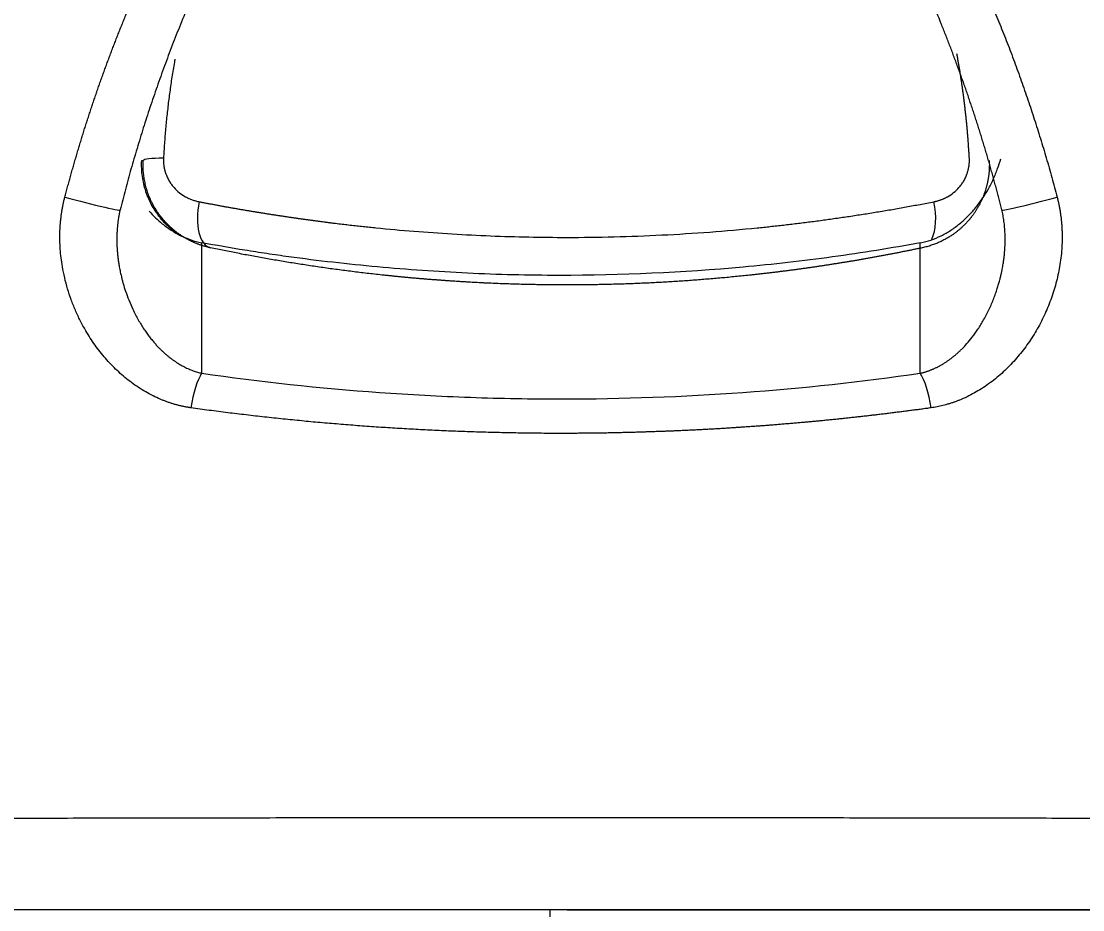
# Model space of a CAD drawing. Header units: millimetres. Extents: x 2433 to 4809, y -10272 to -6912.
# Drawn here: x 3235.99 to 3248.5, y -8550.05 to -8539.58 of the extents above; entities that cross this region are included whole.
import ezdxf

# ---------------------------------------------------------------- set-up
doc = ezdxf.new("R2010")
doc.units = ezdxf.units.MM
doc.layers.add('DIM', color=3, linetype='Continuous', lineweight=13)
doc.styles.add('ARIAL', font='arial.ttf')
doc.dimstyles.get("Standard").update_dxf_attribs({"dimtxt": 15, "dimasz": 15, "dimexe": 0.18, "dimexo": 0.0625, "dimgap": 4, "dimtad": 0, "dimtih": 1, "dimtoh": 1, "dimdec": 1, "dimdsep": 46, "dimtxsty": 'ARIAL', "dimcen": 0, "dimclrd": 3, "dimclre": 3, "dimclrt": 3, "dimadec": 0, "dimazin": 0, "dimtfac": 1, "dimtdec": 1, "dimtofl": 0, "dimtmove": 0, "dimatfit": 3, "dimfxl": 1, "dimtolj": 1, "dimtzin": 0, "dimarcsym": 0})

# ---------------------------------------------------------------- blocks, each defined once
blk = doc.blocks.new('*D43')
at = {"layer": 'Defpoints', "color": 0, "transparency": 16777216}
for p in [(3193.999, -7897.186), (3599.118, -9941.356), (3679.627, -9941.356)]:
    blk.add_point(p, dxfattribs=at)
at = {"layer": 'DIM', "color": 3, "lineweight": -2, "transparency": 16777216}
for p, q in [((3194.062, -7897.186), (3679.807, -7897.186)), ((3679.627, -7915.186), (3679.627, -8902.472)), ((3679.627, -9923.356), (3679.627, -8936.071)), ((3599.18, -9941.356), (3679.807, -9941.356))]:
    blk.add_line(p, q, dxfattribs=at)
at = {"layer": 'DIM', "color": 3, "transparency": 16777216}
for points in [[(3676.627, -7915.186), (3682.627, -7915.186), (3679.627, -7897.186)], [(3676.627, -9923.356), (3682.627, -9923.356), (3679.627, -9941.356)]]:
    blk.add_solid(points, dxfattribs=at)
at = {"layer": 'DIM', "color": 3, "transparency": 16777216, "insert": (3679.627, -8919.271), "char_height": 18, "attachment_point": 5, "style": 'ARIAL'}
blk.add_mtext('\\A1;(2280)', dxfattribs=at)

msp = doc.modelspace()

# ---------------------------------------------------------------- linework, layer by layer
at = {"linetype": 'Continuous', "lineweight": 13}
for p, q in [((3237.408, -8541.222), (3237.426, -8541.222)), ((3238.115, -8542.191), (3238.115, -8543.729)), ((3246.587, -8543.729), (3246.587, -8542.192))]:
    msp.add_line(p, q, dxfattribs=at)
at = {"linetype": 'Continuous', "lineweight": 18}
for q in [(3228.701, -8550.054), (3256.001, -8550.054)]:
    msp.add_line((3242.425, -8550.054), q, dxfattribs=at)
at = {"linetype": 'Continuous', "lineweight": 13}
for centre, major_axis, ratio, start_param, end_param in [((3237.926, -8541.247), (0.499, -0.025), 0.091316, 2.123956, 3.136159), ((3236.672, -8541.683), (0.485, -0.124), 0.031492, 4.362045, 6.411782), ((3238.323, -8541.762), (-0.103, -0.489), 0.484286, 4.704891, 6.281906), ((3246.506, -8541.762), (0.104, -0.489), 0.493534, 0.565897, 1.575728), ((3238.115, -8544.171), (-0.072, -0.495), 0.260749, 3.649436, 4.68241), ((3246.587, -8544.171), (0.072, -0.495), 0.260749, 1.600776, 2.633749), ((3242.225, -8550.87), (0, -0.89), 0.012851, 3.552062, 4.451391)]:
    msp.add_ellipse(centre, major_axis=major_axis, ratio=ratio, start_param=start_param, end_param=end_param, dxfattribs=at)
at = {"linetype": 'Continuous', "lineweight": 18}
msp.add_ellipse((3248.03, -8541.683), major_axis=(0.485, 0.124), ratio=0.031492, start_param=3.012996, end_param=5.062733, dxfattribs=at)
at = {"linetype": 'Continuous', "lineweight": 13}
for points, knots in [([(3236.502, -8541.655), (3236.508, -8541.635), (3236.518, -8541.594), (3236.535, -8541.532), (3236.552, -8541.471), (3236.569, -8541.409), (3236.586, -8541.348), (3236.603, -8541.287), (3236.621, -8541.226), (3236.639, -8541.165), (3236.657, -8541.104), (3236.675, -8541.043), (3236.694, -8540.983), (3236.712, -8540.922), (3236.731, -8540.861), (3236.75, -8540.801), (3236.77, -8540.741), (3236.789, -8540.681), (3236.809, -8540.62), (3236.829, -8540.56), (3236.849, -8540.5), (3236.87, -8540.441), (3236.89, -8540.381), (3236.911, -8540.321), (3236.932, -8540.262), (3236.954, -8540.202), (3236.975, -8540.143), (3236.997, -8540.083), (3237.019, -8540.024), (3237.041, -8539.965), (3237.063, -8539.906), (3237.086, -8539.847), (3237.109, -8539.788), (3237.132, -8539.73), (3237.155, -8539.671), (3237.179, -8539.613), (3237.202, -8539.554), (3237.226, -8539.496), (3237.251, -8539.437), (3237.275, -8539.379), (3237.3, -8539.321), (3237.324, -8539.263), (3237.35, -8539.205), (3237.375, -8539.147), (3237.4, -8539.09), (3237.426, -8539.032), (3237.452, -8538.975), (3237.478, -8538.917), (3237.505, -8538.86), (3237.531, -8538.803), (3237.558, -8538.745), (3237.585, -8538.688), (3237.612, -8538.631), (3237.64, -8538.574), (3237.668, -8538.518), (3237.696, -8538.461), (3237.724, -8538.404), (3237.752, -8538.348), (3237.781, -8538.291), (3237.81, -8538.235), (3237.839, -8538.179), (3237.868, -8538.123), (3237.898, -8538.067), (3237.927, -8538.011), (3237.957, -8537.955), (3237.988, -8537.899), (3238.018, -8537.843), (3238.049, -8537.788), (3238.08, -8537.732), (3238.111, -8537.677), (3238.142, -8537.622), (3238.174, -8537.566), (3238.206, -8537.511), (3238.238, -8537.456), (3238.27, -8537.401), (3238.302, -8537.346), (3238.344, -8537.276), (3238.396, -8537.19), (3238.458, -8537.09), (3238.52, -8536.99), (3238.584, -8536.89), (3238.648, -8536.791), (3238.712, -8536.692), (3238.778, -8536.594), (3238.844, -8536.496), (3238.91, -8536.398), (3238.978, -8536.301), (3239.046, -8536.204), (3239.115, -8536.108), (3239.184, -8536.012), (3239.255, -8535.917), (3239.326, -8535.822), (3239.398, -8535.727), (3239.47, -8535.633), (3239.543, -8535.539), (3239.617, -8535.446), (3239.692, -8535.353), (3239.767, -8535.261), (3239.843, -8535.169), (3239.92, -8535.077), (3239.997, -8534.986), (3240.075, -8534.895), (3240.154, -8534.805), (3240.234, -8534.715), (3240.314, -8534.625), (3240.395, -8534.536), (3240.477, -8534.447), (3240.559, -8534.359), (3240.642, -8534.271), (3240.726, -8534.184), (3240.81, -8534.097), (3240.896, -8534.01), (3240.982, -8533.924), (3241.068, -8533.838), (3241.156, -8533.753), (3241.244, -8533.668), (3241.303, -8533.612), (3241.332, -8533.583)], [0, 0, 0, 0, 0.006675, 0.013347, 0.020015, 0.026681, 0.033343, 0.040003, 0.04666, 0.053314, 0.059965, 0.066614, 0.073261, 0.079905, 0.086547, 0.093187, 0.099825, 0.106461, 0.113095, 0.119728, 0.126359, 0.132988, 0.139616, 0.146243, 0.152869, 0.159493, 0.166117, 0.172739, 0.179361, 0.185983, 0.192603, 0.199223, 0.205843, 0.212463, 0.219082, 0.225701, 0.23232, 0.23894, 0.245559, 0.252179, 0.2588, 0.265421, 0.272042, 0.278665, 0.285288, 0.291912, 0.298537, 0.305163, 0.311791, 0.31842, 0.32505, 0.331682, 0.338316, 0.344951, 0.351588, 0.358227, 0.364868, 0.371512, 0.378157, 0.384805, 0.391456, 0.398109, 0.404764, 0.411423, 0.418084, 0.424748, 0.431415, 0.438086, 0.444759, 0.451436, 0.458116, 0.4648, 0.471488, 0.478179, 0.484874, 0.491574, 0.498277, 0.510674, 0.523071, 0.535469, 0.547868, 0.560269, 0.572672, 0.585079, 0.597488, 0.609902, 0.622321, 0.634745, 0.647175, 0.659612, 0.672056, 0.684508, 0.696968, 0.709437, 0.721915, 0.734404, 0.746903, 0.759413, 0.771936, 0.78447, 0.797018, 0.809579, 0.822155, 0.834745, 0.84735, 0.859971, 0.872608, 0.885262, 0.897934, 0.910624, 0.923332, 0.936059, 0.948806, 0.961573, 0.974361, 0.987169, 1, 1, 1, 1]), ([(3243.37, -8533.583), (3243.386, -8533.598), (3243.417, -8533.628), (3243.464, -8533.673), (3243.511, -8533.718), (3243.557, -8533.763), (3243.603, -8533.808), (3243.649, -8533.854), (3243.695, -8533.899), (3243.741, -8533.945), (3243.786, -8533.99), (3243.832, -8534.036), (3243.877, -8534.082), (3243.922, -8534.128), (3243.967, -8534.174), (3244.011, -8534.22), (3244.055, -8534.267), (3244.099, -8534.313), (3244.143, -8534.36), (3244.187, -8534.406), (3244.231, -8534.453), (3244.274, -8534.5), (3244.317, -8534.547), (3244.36, -8534.594), (3244.403, -8534.642), (3244.445, -8534.689), (3244.488, -8534.736), (3244.53, -8534.784), (3244.572, -8534.832), (3244.613, -8534.88), (3244.655, -8534.928), (3244.696, -8534.976), (3244.738, -8535.024), (3244.778, -8535.072), (3244.819, -8535.121), (3244.86, -8535.169), (3244.9, -8535.218), (3244.94, -8535.267), (3244.98, -8535.316), (3245.02, -8535.365), (3245.06, -8535.414), (3245.099, -8535.463), (3245.138, -8535.513), (3245.177, -8535.562), (3245.216, -8535.612), (3245.254, -8535.662), (3245.293, -8535.712), (3245.331, -8535.762), (3245.369, -8535.812), (3245.406, -8535.862), (3245.444, -8535.912), (3245.481, -8535.963), (3245.519, -8536.013), (3245.555, -8536.064), (3245.592, -8536.115), (3245.629, -8536.166), (3245.665, -8536.217), (3245.701, -8536.268), (3245.737, -8536.319), (3245.773, -8536.371), (3245.809, -8536.422), (3245.844, -8536.474), (3245.879, -8536.526), (3245.914, -8536.578), (3245.949, -8536.63), (3245.983, -8536.682), (3246.018, -8536.734), (3246.052, -8536.787), (3246.086, -8536.839), (3246.12, -8536.892), (3246.153, -8536.945), (3246.186, -8536.998), (3246.22, -8537.05), (3246.253, -8537.104), (3246.285, -8537.157), (3246.318, -8537.21), (3246.36, -8537.28), (3246.412, -8537.367), (3246.473, -8537.471), (3246.533, -8537.575), (3246.593, -8537.679), (3246.651, -8537.784), (3246.709, -8537.889), (3246.766, -8537.994), (3246.822, -8538.1), (3246.877, -8538.206), (3246.932, -8538.312), (3246.986, -8538.419), (3247.039, -8538.526), (3247.091, -8538.633), (3247.142, -8538.741), (3247.193, -8538.849), (3247.242, -8538.957), (3247.291, -8539.066), (3247.339, -8539.174), (3247.387, -8539.284), (3247.433, -8539.393), (3247.479, -8539.503), (3247.524, -8539.614), (3247.568, -8539.724), (3247.612, -8539.835), (3247.654, -8539.946), (3247.696, -8540.058), (3247.737, -8540.17), (3247.777, -8540.282), (3247.817, -8540.395), (3247.856, -8540.508), (3247.894, -8540.621), (3247.931, -8540.735), (3247.967, -8540.848), (3248.003, -8540.963), (3248.038, -8541.077), (3248.072, -8541.192), (3248.105, -8541.307), (3248.137, -8541.423), (3248.169, -8541.539), (3248.19, -8541.616), (3248.2, -8541.655)], [0, 0, 0, 0, 0.006798, 0.01359, 0.020375, 0.027155, 0.033929, 0.040696, 0.047459, 0.054215, 0.060966, 0.067711, 0.074451, 0.081186, 0.087915, 0.094639, 0.101358, 0.108072, 0.114781, 0.121486, 0.128185, 0.13488, 0.14157, 0.148255, 0.154936, 0.161613, 0.168285, 0.174953, 0.181617, 0.188277, 0.194933, 0.201586, 0.208234, 0.214879, 0.22152, 0.228157, 0.234791, 0.241422, 0.248049, 0.254673, 0.261294, 0.267912, 0.274527, 0.28114, 0.287749, 0.294356, 0.30096, 0.307562, 0.314161, 0.320758, 0.327352, 0.333945, 0.340535, 0.347124, 0.35371, 0.360295, 0.366878, 0.373459, 0.380039, 0.386617, 0.393194, 0.39977, 0.406344, 0.412918, 0.41949, 0.426062, 0.432632, 0.439202, 0.445771, 0.45234, 0.458908, 0.465476, 0.472044, 0.478611, 0.485178, 0.491745, 0.498312, 0.510965, 0.523604, 0.536229, 0.548842, 0.561442, 0.574031, 0.586608, 0.599176, 0.611734, 0.624283, 0.636824, 0.649358, 0.661884, 0.674405, 0.686919, 0.69943, 0.711936, 0.724438, 0.736938, 0.749435, 0.761932, 0.774427, 0.786922, 0.799419, 0.811916, 0.824415, 0.836917, 0.849423, 0.861932, 0.874447, 0.886966, 0.899492, 0.912025, 0.924565, 0.937113, 0.94967, 0.962237, 0.974813, 0.987401, 1, 1, 1, 1]), ([(3237.8, -8540.026), (3237.798, -8540.039), (3237.79, -8540.08), (3237.778, -8540.151), (3237.764, -8540.238), (3237.751, -8540.326), (3237.739, -8540.413), (3237.727, -8540.5), (3237.717, -8540.587), (3237.707, -8540.674), (3237.698, -8540.761), (3237.69, -8540.848), (3237.682, -8540.935), (3237.676, -8541.022), (3237.67, -8541.109), (3237.667, -8541.166), (3237.665, -8541.195)], [0, 0, 0, 0, 0.032393, 0.107482, 0.182429, 0.257244, 0.331935, 0.40651, 0.480979, 0.55535, 0.629632, 0.703833, 0.777961, 0.852026, 0.926036, 1, 1, 1, 1]), ([(3238.22, -8542.251), (3238.214, -8542.25), (3238.204, -8542.247), (3238.188, -8542.243), (3238.172, -8542.239), (3238.157, -8542.235), (3238.141, -8542.231), (3238.126, -8542.226), (3238.112, -8542.222), (3238.097, -8542.217), (3238.083, -8542.212), (3238.069, -8542.206), (3238.055, -8542.201), (3238.042, -8542.196), (3238.029, -8542.19), (3238.016, -8542.184), (3238.003, -8542.178), (3237.991, -8542.173), (3237.978, -8542.166), (3237.966, -8542.16), (3237.955, -8542.154), (3237.943, -8542.148), (3237.932, -8542.142), (3237.921, -8542.135), (3237.91, -8542.129), (3237.9, -8542.123), (3237.889, -8542.116), (3237.879, -8542.11), (3237.869, -8542.103), (3237.86, -8542.097), (3237.85, -8542.09), (3237.841, -8542.084), (3237.832, -8542.077), (3237.824, -8542.071), (3237.815, -8542.064), (3237.807, -8542.058), (3237.799, -8542.051), (3237.791, -8542.045), (3237.783, -8542.039), (3237.776, -8542.032), (3237.769, -8542.026), (3237.762, -8542.02), (3237.755, -8542.014), (3237.748, -8542.008), (3237.742, -8542.002), (3237.735, -8541.996), (3237.729, -8541.99), (3237.723, -8541.984), (3237.718, -8541.978), (3237.712, -8541.973), (3237.707, -8541.967), (3237.701, -8541.962), (3237.696, -8541.957), (3237.691, -8541.951), (3237.687, -8541.946), (3237.682, -8541.941), (3237.678, -8541.936), (3237.673, -8541.931), (3237.669, -8541.927), (3237.665, -8541.922), (3237.662, -8541.918), (3237.658, -8541.913), (3237.654, -8541.909), (3237.651, -8541.905), (3237.648, -8541.901), (3237.645, -8541.897), (3237.642, -8541.893), (3237.632, -8541.882), (3237.617, -8541.862), (3237.597, -8541.833), (3237.578, -8541.804), (3237.56, -8541.775), (3237.544, -8541.745), (3237.528, -8541.715), (3237.514, -8541.684), (3237.5, -8541.654), (3237.488, -8541.623), (3237.477, -8541.592), (3237.467, -8541.561), (3237.458, -8541.529), (3237.451, -8541.498), (3237.444, -8541.467), (3237.438, -8541.436), (3237.434, -8541.405), (3237.43, -8541.374), (3237.427, -8541.343), (3237.426, -8541.313), (3237.425, -8541.282), (3237.425, -8541.252), (3237.426, -8541.232), (3237.426, -8541.222)], [0, 0, 0, 0, 0.011877, 0.023622, 0.035233, 0.046713, 0.058059, 0.069273, 0.080354, 0.091303, 0.102118, 0.112801, 0.123352, 0.13377, 0.144055, 0.154208, 0.164227, 0.174115, 0.183869, 0.193491, 0.20298, 0.212337, 0.221561, 0.230652, 0.23961, 0.248436, 0.25713, 0.26569, 0.274118, 0.282414, 0.290576, 0.298606, 0.306504, 0.314268, 0.3219, 0.3294, 0.336767, 0.344001, 0.351102, 0.358071, 0.364908, 0.371611, 0.378182, 0.38462, 0.390926, 0.397099, 0.40314, 0.409048, 0.414823, 0.420465, 0.425975, 0.431353, 0.436598, 0.44171, 0.446689, 0.451537, 0.456251, 0.460833, 0.465282, 0.469599, 0.473783, 0.477835, 0.481754, 0.48554, 0.489194, 0.492716, 0.496105, 0.499362, 0.524328, 0.549075, 0.573603, 0.597913, 0.622008, 0.645888, 0.669555, 0.69301, 0.716254, 0.73929, 0.762118, 0.784739, 0.807157, 0.829371, 0.851385, 0.873199, 0.894816, 0.916236, 0.937463, 0.958498, 0.979343, 1, 1, 1, 1]), ([(3237.665, -8541.195), (3237.665, -8541.199), (3237.665, -8541.206), (3237.664, -8541.216), (3237.664, -8541.226), (3237.665, -8541.236), (3237.665, -8541.246), (3237.666, -8541.256), (3237.667, -8541.266), (3237.668, -8541.276), (3237.669, -8541.286), (3237.671, -8541.296), (3237.673, -8541.306), (3237.675, -8541.316), (3237.677, -8541.326), (3237.679, -8541.336), (3237.682, -8541.346), (3237.685, -8541.356), (3237.688, -8541.366), (3237.691, -8541.376), (3237.699, -8541.397), (3237.713, -8541.428), (3237.735, -8541.469), (3237.76, -8541.507), (3237.798, -8541.553), (3237.852, -8541.604), (3237.906, -8541.64), (3237.945, -8541.66), (3237.964, -8541.669), (3237.984, -8541.678), (3238.004, -8541.685), (3238.024, -8541.692), (3238.045, -8541.698), (3238.066, -8541.704), (3238.08, -8541.707), (3238.087, -8541.708)], [0, 0, 0, 0, 0.012879, 0.025748, 0.038614, 0.051487, 0.064375, 0.077287, 0.090229, 0.103212, 0.116242, 0.129329, 0.142479, 0.155702, 0.169004, 0.182394, 0.195878, 0.209465, 0.223162, 0.236974, 0.250911, 0.312672, 0.374644, 0.437386, 0.501446, 0.624512, 0.751085, 0.782142, 0.813141, 0.84412, 0.875115, 0.906164, 0.937303, 0.96857, 1, 1, 1, 1]), ([(3246.746, -8541.708), (3246.751, -8541.707), (3246.759, -8541.706), (3246.771, -8541.703), (3246.783, -8541.7), (3246.795, -8541.696), (3246.807, -8541.693), (3246.818, -8541.689), (3246.83, -8541.685), (3246.841, -8541.681), (3246.853, -8541.676), (3246.864, -8541.671), (3246.875, -8541.666), (3246.886, -8541.661), (3246.897, -8541.655), (3246.93, -8541.637), (3246.981, -8541.603), (3247.034, -8541.552), (3247.072, -8541.506), (3247.097, -8541.468), (3247.119, -8541.428), (3247.133, -8541.393), (3247.142, -8541.366), (3247.148, -8541.348), (3247.153, -8541.329), (3247.157, -8541.31), (3247.16, -8541.291), (3247.163, -8541.272), (3247.165, -8541.253), (3247.166, -8541.234), (3247.166, -8541.215), (3247.165, -8541.202), (3247.165, -8541.195)], [0, 0, 0, 0, 0.018194, 0.036321, 0.054386, 0.072396, 0.090359, 0.108281, 0.12617, 0.144032, 0.161875, 0.179706, 0.197532, 0.21536, 0.233197, 0.251051, 0.377059, 0.500269, 0.56434, 0.627017, 0.688843, 0.750377, 0.776536, 0.802292, 0.827694, 0.852792, 0.877638, 0.902286, 0.92679, 0.951206, 0.975591, 1, 1, 1, 1]), ([(3237.988, -8544.137), (3237.982, -8544.136), (3237.97, -8544.134), (3237.952, -8544.131), (3237.933, -8544.128), (3237.915, -8544.125), (3237.897, -8544.121), (3237.878, -8544.117), (3237.86, -8544.113), (3237.842, -8544.108), (3237.824, -8544.104), (3237.806, -8544.099), (3237.787, -8544.093), (3237.769, -8544.088), (3237.751, -8544.082), (3237.733, -8544.076), (3237.715, -8544.07), (3237.697, -8544.063), (3237.679, -8544.056), (3237.661, -8544.049), (3237.643, -8544.042), (3237.625, -8544.035), (3237.584, -8544.017), (3237.519, -8543.986), (3237.433, -8543.938), (3237.349, -8543.884), (3237.242, -8543.807), (3237.116, -8543.699), (3236.98, -8543.556), (3236.856, -8543.399), (3236.759, -8543.249), (3236.683, -8543.11), (3236.625, -8542.987), (3236.575, -8542.862), (3236.533, -8542.734), (3236.499, -8542.604), (3236.474, -8542.482), (3236.457, -8542.369), (3236.448, -8542.266), (3236.443, -8542.164), (3236.443, -8542.081), (3236.446, -8542.02), (3236.449, -8541.978), (3236.452, -8541.936), (3236.457, -8541.895), (3236.462, -8541.854), (3236.468, -8541.814), (3236.475, -8541.774), (3236.483, -8541.734), (3236.492, -8541.694), (3236.499, -8541.668), (3236.502, -8541.655)], [0, 0, 0, 0, 0.005841, 0.011689, 0.017544, 0.023408, 0.029281, 0.035165, 0.041061, 0.04697, 0.052892, 0.058829, 0.064781, 0.07075, 0.076737, 0.082742, 0.088766, 0.094811, 0.100877, 0.106966, 0.113077, 0.119213, 0.125373, 0.156082, 0.187103, 0.218537, 0.250482, 0.3121, 0.374943, 0.437173, 0.499761, 0.542296, 0.584278, 0.62586, 0.667199, 0.708455, 0.74979, 0.781652, 0.813104, 0.844232, 0.875124, 0.887925, 0.900638, 0.91327, 0.925826, 0.938314, 0.950743, 0.963118, 0.975447, 0.987739, 1, 1, 1, 1]), ([(3238.087, -8541.708), (3238.1, -8541.711), (3238.127, -8541.716), (3238.167, -8541.723), (3238.207, -8541.731), (3238.247, -8541.738), (3238.287, -8541.746), (3238.327, -8541.753), (3238.367, -8541.761), (3238.407, -8541.768), (3238.447, -8541.775), (3238.487, -8541.782), (3238.527, -8541.789), (3238.567, -8541.796), (3238.607, -8541.803), (3238.647, -8541.81), (3238.687, -8541.816), (3238.727, -8541.823), (3238.767, -8541.829), (3238.807, -8541.836), (3238.847, -8541.842), (3238.887, -8541.849), (3238.927, -8541.855), (3238.966, -8541.861), (3239.006, -8541.867), (3239.046, -8541.873), (3239.086, -8541.879), (3239.125, -8541.885), (3239.165, -8541.891), (3239.204, -8541.897), (3239.244, -8541.902), (3239.283, -8541.908), (3239.323, -8541.913), (3239.362, -8541.919), (3239.401, -8541.924), (3239.44, -8541.929), (3239.479, -8541.935), (3239.519, -8541.94), (3239.557, -8541.945), (3239.596, -8541.95), (3239.635, -8541.955), (3239.674, -8541.96), (3239.713, -8541.964), (3239.751, -8541.969), (3239.79, -8541.973), (3239.828, -8541.978), (3239.866, -8541.982), (3239.904, -8541.987), (3239.943, -8541.991), (3239.981, -8541.995), (3240.018, -8541.999), (3240.056, -8542.003), (3240.094, -8542.007), (3240.132, -8542.011), (3240.305, -8542.029), (3240.616, -8542.057), (3241.067, -8542.088), (3241.519, -8542.111), (3241.969, -8542.125), (3242.455, -8542.13), (3242.979, -8542.123), (3243.543, -8542.102), (3244.107, -8542.067), (3244.506, -8542.032), (3244.742, -8542.008), (3244.819, -8542), (3244.896, -8541.991), (3244.974, -8541.983), (3245.052, -8541.973), (3245.131, -8541.964), (3245.21, -8541.954), (3245.289, -8541.944), (3245.369, -8541.934), (3245.449, -8541.923), (3245.529, -8541.912), (3245.609, -8541.9), (3245.69, -8541.889), (3245.77, -8541.877), (3245.851, -8541.864), (3245.933, -8541.852), (3246.014, -8541.839), (3246.095, -8541.825), (3246.177, -8541.812), (3246.258, -8541.798), (3246.34, -8541.784), (3246.421, -8541.769), (3246.503, -8541.754), (3246.584, -8541.739), (3246.665, -8541.724), (3246.719, -8541.713), (3246.746, -8541.708)], [0, 0, 0, 0, 0.005091, 0.01017, 0.015237, 0.020292, 0.025333, 0.030362, 0.035378, 0.04038, 0.045369, 0.050345, 0.055306, 0.060254, 0.065188, 0.070107, 0.075013, 0.079903, 0.084779, 0.08964, 0.094487, 0.099318, 0.104134, 0.108934, 0.11372, 0.118489, 0.123243, 0.127981, 0.132703, 0.137409, 0.142099, 0.146773, 0.15143, 0.156071, 0.160696, 0.165304, 0.169895, 0.174469, 0.179026, 0.183567, 0.18809, 0.192596, 0.197086, 0.201557, 0.206012, 0.210449, 0.214868, 0.21927, 0.223655, 0.228021, 0.23237, 0.236702, 0.241015, 0.24531, 0.249588, 0.3004, 0.350811, 0.400791, 0.450315, 0.499369, 0.560828, 0.623016, 0.685896, 0.749413, 0.758185, 0.767031, 0.775952, 0.784946, 0.794014, 0.803155, 0.812368, 0.821652, 0.831007, 0.840432, 0.849927, 0.85949, 0.869122, 0.878819, 0.888583, 0.898412, 0.908304, 0.918259, 0.928275, 0.938352, 0.948488, 0.958681, 0.96893, 0.979234, 0.989591, 1, 1, 1, 1]), ([(3248.2, -8541.655), (3248.202, -8541.662), (3248.205, -8541.675), (3248.21, -8541.695), (3248.215, -8541.714), (3248.219, -8541.734), (3248.223, -8541.754), (3248.227, -8541.774), (3248.231, -8541.794), (3248.234, -8541.815), (3248.237, -8541.835), (3248.24, -8541.855), (3248.243, -8541.876), (3248.246, -8541.896), (3248.248, -8541.917), (3248.25, -8541.938), (3248.252, -8541.959), (3248.254, -8541.979), (3248.255, -8542), (3248.256, -8542.022), (3248.257, -8542.043), (3248.259, -8542.091), (3248.259, -8542.165), (3248.255, -8542.267), (3248.245, -8542.37), (3248.225, -8542.505), (3248.189, -8542.671), (3248.127, -8542.864), (3248.05, -8543.051), (3247.956, -8543.23), (3247.847, -8543.398), (3247.723, -8543.555), (3247.586, -8543.699), (3247.459, -8543.807), (3247.352, -8543.885), (3247.268, -8543.938), (3247.182, -8543.986), (3247.112, -8544.02), (3247.059, -8544.042), (3247.025, -8544.056), (3246.991, -8544.069), (3246.957, -8544.08), (3246.922, -8544.091), (3246.888, -8544.101), (3246.853, -8544.11), (3246.819, -8544.118), (3246.784, -8544.125), (3246.749, -8544.132), (3246.726, -8544.135), (3246.714, -8544.137)], [0, 0, 0, 0, 0.006157, 0.012321, 0.018493, 0.024674, 0.030865, 0.037067, 0.043281, 0.049507, 0.055748, 0.062003, 0.068275, 0.074562, 0.080868, 0.087191, 0.093535, 0.099898, 0.106282, 0.112689, 0.119118, 0.125572, 0.156317, 0.187316, 0.218655, 0.250419, 0.312266, 0.374986, 0.437325, 0.499911, 0.562515, 0.624672, 0.68785, 0.74991, 0.781884, 0.813354, 0.844416, 0.875173, 0.886857, 0.898455, 0.909972, 0.921415, 0.932791, 0.944105, 0.955366, 0.966578, 0.97775, 0.988889, 1, 1, 1, 1]), ([(3242.42, -8542.689), (3242.406, -8542.689), (3242.379, -8542.689), (3242.337, -8542.689), (3242.296, -8542.688), (3242.254, -8542.688), (3242.212, -8542.688), (3242.171, -8542.687), (3242.129, -8542.687), (3242.088, -8542.686), (3242.046, -8542.685), (3242.005, -8542.685), (3241.964, -8542.684), (3241.922, -8542.683), (3241.881, -8542.682), (3241.839, -8542.681), (3241.798, -8542.679), (3241.757, -8542.678), (3241.715, -8542.677), (3241.674, -8542.675), (3241.633, -8542.674), (3241.591, -8542.672), (3241.55, -8542.67), (3241.509, -8542.668), (3241.468, -8542.667), (3241.426, -8542.665), (3241.385, -8542.662), (3241.344, -8542.66), (3241.303, -8542.658), (3241.262, -8542.656), (3241.221, -8542.653), (3241.18, -8542.651), (3241.139, -8542.648), (3241.098, -8542.646), (3241.057, -8542.643), (3241.016, -8542.64), (3240.975, -8542.637), (3240.934, -8542.634), (3240.893, -8542.631), (3240.852, -8542.628), (3240.811, -8542.625), (3240.77, -8542.622), (3240.729, -8542.618), (3240.688, -8542.615), (3240.648, -8542.611), (3240.607, -8542.608), (3240.566, -8542.604), (3240.525, -8542.6), (3240.485, -8542.596), (3240.444, -8542.593), (3240.403, -8542.589), (3240.363, -8542.584), (3240.322, -8542.58), (3240.282, -8542.576), (3240.225, -8542.57), (3240.153, -8542.562), (3240.065, -8542.552), (3239.977, -8542.542), (3239.89, -8542.531), (3239.803, -8542.52), (3239.717, -8542.508), (3239.63, -8542.497), (3239.544, -8542.485), (3239.459, -8542.472), (3239.374, -8542.459), (3239.289, -8542.446), (3239.205, -8542.433), (3239.121, -8542.42), (3239.037, -8542.406), (3238.954, -8542.391), (3238.871, -8542.377), (3238.788, -8542.362), (3238.706, -8542.347), (3238.624, -8542.332), (3238.542, -8542.316), (3238.461, -8542.3), (3238.38, -8542.284), (3238.3, -8542.267), (3238.247, -8542.256), (3238.22, -8542.251)], [0, 0, 0, 0, 0.009434, 0.018864, 0.028291, 0.037715, 0.047136, 0.056554, 0.06597, 0.075383, 0.084794, 0.094204, 0.103612, 0.113018, 0.122423, 0.131828, 0.141231, 0.150634, 0.160037, 0.16944, 0.178843, 0.188246, 0.19765, 0.207054, 0.21646, 0.225867, 0.235276, 0.244686, 0.254098, 0.263512, 0.272929, 0.282348, 0.29177, 0.301195, 0.310623, 0.320055, 0.329491, 0.33893, 0.348373, 0.357821, 0.367274, 0.376731, 0.386193, 0.395661, 0.405133, 0.414612, 0.424096, 0.433587, 0.443084, 0.452587, 0.462097, 0.471614, 0.481138, 0.49067, 0.500209, 0.521021, 0.541819, 0.562604, 0.583378, 0.604144, 0.624904, 0.645659, 0.666413, 0.687167, 0.707924, 0.728685, 0.749453, 0.770231, 0.791019, 0.811821, 0.832639, 0.853474, 0.874329, 0.895207, 0.916108, 0.937036, 0.957993, 0.97898, 1, 1, 1, 1]), ([(3237.178, -8542.63), (3237.182, -8542.644), (3237.194, -8542.689), (3237.219, -8542.768), (3237.256, -8542.87), (3237.296, -8542.962), (3237.334, -8543.039), (3237.367, -8543.1), (3237.401, -8543.156), (3237.434, -8543.209), (3237.468, -8543.257), (3237.501, -8543.301), (3237.533, -8543.342), (3237.565, -8543.379), (3237.595, -8543.413), (3237.624, -8543.442), (3237.651, -8543.468), (3237.676, -8543.492), (3237.702, -8543.514), (3237.728, -8543.536), (3237.754, -8543.556), (3237.78, -8543.575), (3237.806, -8543.593), (3237.832, -8543.61), (3237.859, -8543.626), (3237.885, -8543.641), (3237.911, -8543.655), (3237.937, -8543.668), (3237.963, -8543.679), (3237.988, -8543.69), (3238.014, -8543.7), (3238.04, -8543.709), (3238.065, -8543.716), (3238.09, -8543.723), (3238.107, -8543.727), (3238.115, -8543.729)], [0, 0, 0, 0, 0.028176, 0.090507, 0.160788, 0.239019, 0.286767, 0.332342, 0.375746, 0.416981, 0.456048, 0.492949, 0.527687, 0.560264, 0.590685, 0.618954, 0.642707, 0.666024, 0.688909, 0.711366, 0.733398, 0.75501, 0.776205, 0.796988, 0.817364, 0.837338, 0.856915, 0.876101, 0.894901, 0.913322, 0.931372, 0.949056, 0.966384, 0.983362, 1, 1, 1, 1]), ([(3246.587, -8543.729), (3246.592, -8543.728), (3246.601, -8543.726), (3246.614, -8543.723), (3246.628, -8543.719), (3246.641, -8543.715), (3246.655, -8543.711), (3246.669, -8543.707), (3246.683, -8543.702), (3246.697, -8543.697), (3246.711, -8543.691), (3246.724, -8543.686), (3246.738, -8543.68), (3246.752, -8543.674), (3246.767, -8543.667), (3246.781, -8543.66), (3246.795, -8543.653), (3246.809, -8543.646), (3246.823, -8543.638), (3246.837, -8543.63), (3246.851, -8543.622), (3246.865, -8543.613), (3246.88, -8543.604), (3246.894, -8543.595), (3246.908, -8543.585), (3246.922, -8543.575), (3246.936, -8543.565), (3246.95, -8543.554), (3246.964, -8543.543), (3246.979, -8543.532), (3246.993, -8543.52), (3247.007, -8543.509), (3247.021, -8543.496), (3247.034, -8543.484), (3247.048, -8543.471), (3247.062, -8543.458), (3247.092, -8543.428), (3247.139, -8543.378), (3247.204, -8543.3), (3247.27, -8543.207), (3247.337, -8543.098), (3247.39, -8542.997), (3247.428, -8542.912), (3247.453, -8542.85), (3247.475, -8542.79), (3247.494, -8542.734), (3247.51, -8542.681), (3247.52, -8542.647), (3247.524, -8542.63)], [0, 0, 0, 0, 0.008979, 0.018057, 0.027235, 0.036514, 0.045897, 0.055384, 0.064977, 0.074677, 0.084484, 0.094401, 0.104428, 0.114567, 0.124817, 0.135182, 0.14566, 0.156254, 0.166964, 0.177791, 0.188736, 0.199799, 0.210983, 0.222286, 0.23371, 0.245257, 0.256925, 0.268717, 0.280633, 0.292673, 0.304838, 0.317129, 0.329546, 0.34209, 0.354761, 0.36756, 0.380487, 0.43926, 0.506703, 0.582842, 0.667696, 0.761277, 0.807816, 0.851655, 0.892793, 0.931232, 0.96697, 1, 1, 1, 1]), ([(3238.115, -8543.729), (3238.805, -8543.829), (3239.505, -8543.905), (3240.567, -8543.981), (3240.924, -8544), (3241.641, -8544.026), (3242.003, -8544.032), (3243.799, -8544.032), (3245.207, -8543.929), (3246.587, -8543.729)], [0, 0, 0, 0, 0.25, 0.25, 0.375, 0.375, 0.5, 0.5, 1, 1, 1, 1]), ([(3246.714, -8544.137), (3246.695, -8544.14), (3246.657, -8544.145), (3246.599, -8544.153), (3246.542, -8544.161), (3246.485, -8544.168), (3246.427, -8544.176), (3246.37, -8544.183), (3246.313, -8544.19), (3246.255, -8544.198), (3246.198, -8544.205), (3246.14, -8544.212), (3246.083, -8544.219), (3246.025, -8544.225), (3245.967, -8544.232), (3245.91, -8544.239), (3245.852, -8544.245), (3245.794, -8544.251), (3245.737, -8544.258), (3245.679, -8544.264), (3245.621, -8544.27), (3245.563, -8544.276), (3245.505, -8544.282), (3245.448, -8544.287), (3245.39, -8544.293), (3245.332, -8544.298), (3245.274, -8544.304), (3245.216, -8544.309), (3245.158, -8544.314), (3245.1, -8544.319), (3245.042, -8544.324), (3244.984, -8544.329), (3244.926, -8544.334), (3244.868, -8544.339), (3244.81, -8544.343), (3244.752, -8544.348), (3244.694, -8544.352), (3244.636, -8544.356), (3244.578, -8544.36), (3244.52, -8544.364), (3244.462, -8544.368), (3244.403, -8544.372), (3244.345, -8544.376), (3244.287, -8544.379), (3244.229, -8544.383), (3244.171, -8544.386), (3244.113, -8544.389), (3244.055, -8544.393), (3243.996, -8544.396), (3243.938, -8544.399), (3243.88, -8544.401), (3243.822, -8544.404), (3243.764, -8544.407), (3243.706, -8544.409), (3243.647, -8544.412), (3243.589, -8544.414), (3243.531, -8544.416), (3243.473, -8544.418), (3243.415, -8544.42), (3243.357, -8544.422), (3243.298, -8544.424), (3243.24, -8544.426), (3243.182, -8544.427), (3243.124, -8544.429), (3243.066, -8544.43), (3243.008, -8544.431), (3242.95, -8544.433), (3242.891, -8544.434), (3242.833, -8544.435), (3242.775, -8544.435), (3242.717, -8544.436), (3242.659, -8544.437), (3242.601, -8544.437), (3242.543, -8544.438), (3242.485, -8544.438), (3242.427, -8544.438), (3242.352, -8544.438), (3242.259, -8544.438), (3242.15, -8544.438), (3242.04, -8544.437), (3241.93, -8544.435), (3241.82, -8544.434), (3241.71, -8544.432), (3241.601, -8544.429), (3241.491, -8544.427), (3241.381, -8544.423), (3241.271, -8544.42), (3241.161, -8544.416), (3241.051, -8544.412), (3240.941, -8544.407), (3240.831, -8544.402), (3240.721, -8544.396), (3240.611, -8544.391), (3240.501, -8544.384), (3240.391, -8544.378), (3240.281, -8544.371), (3240.171, -8544.364), (3240.062, -8544.356), (3239.952, -8544.348), (3239.842, -8544.339), (3239.732, -8544.33), (3239.623, -8544.321), (3239.513, -8544.312), (3239.404, -8544.302), (3239.294, -8544.291), (3239.185, -8544.28), (3239.076, -8544.269), (3238.966, -8544.258), (3238.857, -8544.246), (3238.748, -8544.234), (3238.639, -8544.221), (3238.531, -8544.208), (3238.422, -8544.195), (3238.313, -8544.181), (3238.205, -8544.167), (3238.096, -8544.152), (3238.024, -8544.142), (3237.988, -8544.137)], [0, 0, 0, 0, 0.006753, 0.013503, 0.020248, 0.026991, 0.033729, 0.040465, 0.047196, 0.053925, 0.060649, 0.067371, 0.074089, 0.080803, 0.087514, 0.094222, 0.100927, 0.107628, 0.114326, 0.12102, 0.127712, 0.1344, 0.141085, 0.147766, 0.154445, 0.161121, 0.167793, 0.174462, 0.181129, 0.187792, 0.194452, 0.201109, 0.207764, 0.214415, 0.221064, 0.227709, 0.234352, 0.240992, 0.247629, 0.254263, 0.260894, 0.267523, 0.274149, 0.280772, 0.287393, 0.29401, 0.300626, 0.307238, 0.313849, 0.320456, 0.327061, 0.333664, 0.340264, 0.346861, 0.353456, 0.360049, 0.366639, 0.373227, 0.379813, 0.386396, 0.392977, 0.399556, 0.406133, 0.412707, 0.419279, 0.425849, 0.432417, 0.438983, 0.445547, 0.452109, 0.458668, 0.465226, 0.471782, 0.478336, 0.484888, 0.491438, 0.497986, 0.510364, 0.522748, 0.53514, 0.547538, 0.559943, 0.572356, 0.584777, 0.597205, 0.609641, 0.622085, 0.634538, 0.646998, 0.659468, 0.671946, 0.684434, 0.69693, 0.709436, 0.721951, 0.734476, 0.74701, 0.759555, 0.772109, 0.784674, 0.79725, 0.809836, 0.822432, 0.83504, 0.847659, 0.860288, 0.87293, 0.885582, 0.898247, 0.910923, 0.923611, 0.936311, 0.949024, 0.961749, 0.974487, 0.987237, 1, 1, 1, 1]), ([(3225.361, -8549.049), (3225.362, -8549.049), (3225.365, -8549.049), (3225.37, -8549.049), (3225.376, -8549.049), (3225.381, -8549.048), (3225.387, -8549.048), (3225.393, -8549.048), (3225.4, -8549.047), (3225.407, -8549.047), (3225.414, -8549.047), (3225.422, -8549.047), (3225.43, -8549.046), (3225.438, -8549.046), (3225.446, -8549.046), (3225.455, -8549.045), (3225.465, -8549.045), (3225.475, -8549.045), (3225.485, -8549.044), (3225.495, -8549.044), (3225.506, -8549.044), (3225.518, -8549.043), (3225.53, -8549.043), (3225.542, -8549.043), (3225.554, -8549.042), (3225.568, -8549.042), (3225.581, -8549.042), (3225.595, -8549.041), (3225.609, -8549.041), (3225.624, -8549.041), (3225.64, -8549.04), (3225.656, -8549.04), (3225.672, -8549.04), (3225.689, -8549.039), (3225.706, -8549.039), (3225.724, -8549.038), (3225.742, -8549.038), (3225.761, -8549.038), (3225.78, -8549.037), (3225.8, -8549.037), (3225.821, -8549.037), (3225.842, -8549.036), (3225.863, -8549.036), (3225.885, -8549.035), (3225.908, -8549.035), (3225.931, -8549.035), (3225.955, -8549.034), (3225.98, -8549.034), (3226.005, -8549.033), (3226.03, -8549.033), (3226.057, -8549.033), (3226.083, -8549.032), (3226.111, -8549.032), (3226.139, -8549.031), (3226.168, -8549.031), (3226.197, -8549.031), (3226.227, -8549.03), (3226.258, -8549.03), (3226.29, -8549.029), (3226.322, -8549.029), (3226.355, -8549.028), (3226.388, -8549.028), (3226.422, -8549.028), (3226.457, -8549.027), (3226.493, -8549.027), (3226.529, -8549.026), (3226.566, -8549.026), (3226.604, -8549.025), (3226.643, -8549.025), (3226.682, -8549.024), (3226.722, -8549.024), (3226.763, -8549.023), (3226.805, -8549.023), (3226.847, -8549.022), (3226.891, -8549.022), (3226.935, -8549.022), (3227.179, -8549.019), (3227.651, -8549.014), (3228.409, -8549.008), (3229.186, -8549.003), (3229.958, -8548.998), (3230.781, -8548.993), (3231.679, -8548.988), (3232.679, -8548.984), (3233.711, -8548.98), (3234.769, -8548.977), (3235.845, -8548.974), (3236.933, -8548.971), (3238.026, -8548.969), (3239.117, -8548.968), (3240.201, -8548.967), (3241.273, -8548.966), (3242.335, -8548.966), (3243.397, -8548.966), (3244.47, -8548.967), (3245.554, -8548.968), (3246.646, -8548.969), (3247.739, -8548.971), (3248.827, -8548.974), (3249.904, -8548.977), (3250.962, -8548.98), (3251.996, -8548.984), (3252.996, -8548.988), (3253.966, -8548.993), (3254.931, -8548.999), (3255.902, -8549.005), (3256.865, -8549.013), (3257.469, -8549.018), (3257.791, -8549.022), (3257.873, -8549.023), (3257.952, -8549.024), (3258.029, -8549.024), (3258.102, -8549.025), (3258.173, -8549.026), (3258.241, -8549.027), (3258.307, -8549.028), (3258.37, -8549.029), (3258.431, -8549.03), (3258.489, -8549.03), (3258.545, -8549.031), (3258.598, -8549.032), (3258.649, -8549.033), (3258.698, -8549.033), (3258.745, -8549.034), (3258.789, -8549.035), (3258.832, -8549.036), (3258.873, -8549.036), (3258.911, -8549.037), (3258.948, -8549.038), (3258.982, -8549.039), (3259.015, -8549.039), (3259.047, -8549.04), (3259.076, -8549.041), (3259.104, -8549.041), (3259.13, -8549.042), (3259.154, -8549.043), (3259.177, -8549.043), (3259.199, -8549.044), (3259.219, -8549.044), (3259.238, -8549.045), (3259.255, -8549.046), (3259.271, -8549.046), (3259.286, -8549.047), (3259.299, -8549.047), (3259.311, -8549.048), (3259.323, -8549.048), (3259.333, -8549.049), (3259.339, -8549.049), (3259.342, -8549.049)], [0, 0, 0, 0, 0.001284, 0.002578, 0.003883, 0.005198, 0.006523, 0.007859, 0.009205, 0.010562, 0.011929, 0.013306, 0.014693, 0.016091, 0.0175, 0.018918, 0.020347, 0.021787, 0.023236, 0.024696, 0.026167, 0.027648, 0.029139, 0.03064, 0.032152, 0.033675, 0.035207, 0.03675, 0.038303, 0.039867, 0.041441, 0.043026, 0.044621, 0.046226, 0.047841, 0.049467, 0.051103, 0.05275, 0.054407, 0.056074, 0.057752, 0.05944, 0.061139, 0.062847, 0.064567, 0.066296, 0.068036, 0.069786, 0.071547, 0.073318, 0.075099, 0.07689, 0.078692, 0.080505, 0.082328, 0.084161, 0.086004, 0.087858, 0.089722, 0.091596, 0.093481, 0.095376, 0.097282, 0.099198, 0.101124, 0.10306, 0.105007, 0.106964, 0.108932, 0.11091, 0.112898, 0.114897, 0.116906, 0.118925, 0.120955, 0.122995, 0.125046, 0.154503, 0.181728, 0.206717, 0.229469, 0.249982, 0.274724, 0.29906, 0.322989, 0.346509, 0.36962, 0.392321, 0.414614, 0.4365, 0.457977, 0.479042, 0.499695, 0.520351, 0.541418, 0.562894, 0.584778, 0.607068, 0.629764, 0.652868, 0.676381, 0.700301, 0.724626, 0.749355, 0.775309, 0.804773, 0.837743, 0.874212, 0.878095, 0.881941, 0.885749, 0.889518, 0.89325, 0.896944, 0.9006, 0.904219, 0.907799, 0.911342, 0.914846, 0.918313, 0.921742, 0.925133, 0.928486, 0.931802, 0.935079, 0.938319, 0.94152, 0.944684, 0.94781, 0.950898, 0.953948, 0.95696, 0.959935, 0.962871, 0.965769, 0.96863, 0.971453, 0.974237, 0.976984, 0.979693, 0.982364, 0.984997, 0.987592, 0.99015, 0.992669, 0.995151, 0.997594, 1, 1, 1, 1])]:
    msp.add_open_spline(points, degree=3, knots=knots, dxfattribs=at)
at = {"linetype": 'Continuous', "lineweight": 18}
for points, knots in [([(3241.692, -8533.93), (3241.677, -8533.945), (3241.647, -8533.975), (3241.6, -8534.022), (3241.55, -8534.072), (3241.497, -8534.125), (3241.441, -8534.182), (3241.382, -8534.243), (3241.32, -8534.307), (3241.255, -8534.375), (3241.188, -8534.446), (3241.118, -8534.521), (3241.045, -8534.6), (3240.97, -8534.682), (3240.839, -8534.828), (3240.666, -8535.026), (3240.465, -8535.265), (3240.298, -8535.47), (3240.065, -8535.764), (3239.773, -8536.154), (3239.431, -8536.647), (3239.132, -8537.113), (3238.848, -8537.588), (3238.577, -8538.079), (3238.315, -8538.596), (3238.078, -8539.108), (3237.916, -8539.49), (3237.816, -8539.741), (3237.769, -8539.863), (3237.722, -8539.985), (3237.677, -8540.107), (3237.632, -8540.23), (3237.589, -8540.352), (3237.547, -8540.473), (3237.506, -8540.595), (3237.466, -8540.717), (3237.427, -8540.838), (3237.39, -8540.959), (3237.353, -8541.081), (3237.317, -8541.202), (3237.282, -8541.322), (3237.248, -8541.443), (3237.216, -8541.563), (3237.184, -8541.684), (3237.163, -8541.764), (3237.153, -8541.804)], [0, 0, 0, 0, 0.0067, 0.013893, 0.021579, 0.029758, 0.03843, 0.047595, 0.057253, 0.067405, 0.078049, 0.089187, 0.100818, 0.112941, 0.125558, 0.164673, 0.19858, 0.227281, 0.250774, 0.320907, 0.386099, 0.446353, 0.50167, 0.566448, 0.629473, 0.690754, 0.750297, 0.764608, 0.778867, 0.793074, 0.807228, 0.821331, 0.835381, 0.84938, 0.863328, 0.877224, 0.891069, 0.904862, 0.918605, 0.932297, 0.945938, 0.959529, 0.973069, 0.98656, 1, 1, 1, 1]), ([(3247.549, -8541.804), (3247.544, -8541.783), (3247.533, -8541.741), (3247.517, -8541.679), (3247.501, -8541.617), (3247.484, -8541.554), (3247.467, -8541.492), (3247.45, -8541.429), (3247.432, -8541.367), (3247.415, -8541.304), (3247.397, -8541.241), (3247.379, -8541.179), (3247.36, -8541.116), (3247.341, -8541.054), (3247.322, -8540.991), (3247.303, -8540.928), (3247.283, -8540.865), (3247.264, -8540.803), (3247.243, -8540.74), (3247.223, -8540.677), (3247.202, -8540.614), (3247.181, -8540.552), (3247.16, -8540.489), (3247.139, -8540.426), (3247.117, -8540.363), (3247.095, -8540.3), (3247.073, -8540.238), (3247.05, -8540.175), (3247.027, -8540.112), (3247.004, -8540.049), (3246.98, -8539.986), (3246.957, -8539.924), (3246.933, -8539.861), (3246.908, -8539.798), (3246.884, -8539.735), (3246.859, -8539.672), (3246.774, -8539.461), (3246.62, -8539.097), (3246.381, -8538.583), (3246.115, -8538.06), (3245.842, -8537.566), (3245.558, -8537.093), (3245.261, -8536.633), (3244.921, -8536.144), (3244.631, -8535.757), (3244.4, -8535.464), (3244.234, -8535.261), (3244.034, -8535.023), (3243.846, -8534.809), (3243.686, -8534.631), (3243.568, -8534.503), (3243.457, -8534.385), (3243.353, -8534.277), (3243.257, -8534.177), (3243.168, -8534.087), (3243.087, -8534.006), (3243.035, -8533.955), (3243.011, -8533.93)], [0, 0, 0, 0, 0.006982, 0.013974, 0.020977, 0.02799, 0.035014, 0.042049, 0.049094, 0.05615, 0.063216, 0.070293, 0.077381, 0.08448, 0.091589, 0.098709, 0.10584, 0.112981, 0.120133, 0.127297, 0.134471, 0.141656, 0.148852, 0.156058, 0.163276, 0.170505, 0.177744, 0.184995, 0.192257, 0.19953, 0.206813, 0.214108, 0.221414, 0.228731, 0.23606, 0.243399, 0.25075, 0.310358, 0.372036, 0.435792, 0.501632, 0.556124, 0.615729, 0.680449, 0.750287, 0.773473, 0.80194, 0.835688, 0.874716, 0.894834, 0.913677, 0.931248, 0.947545, 0.962569, 0.976319, 0.988796, 1, 1, 1, 1]), ([(3247.165, -8541.195), (3247.164, -8541.181), (3247.163, -8541.153), (3247.16, -8541.111), (3247.157, -8541.068), (3247.154, -8541.026), (3247.151, -8540.983), (3247.148, -8540.941), (3247.144, -8540.898), (3247.141, -8540.856), (3247.137, -8540.813), (3247.133, -8540.771), (3247.128, -8540.728), (3247.124, -8540.686), (3247.119, -8540.643), (3247.114, -8540.601), (3247.109, -8540.558), (3247.104, -8540.516), (3247.099, -8540.473), (3247.093, -8540.43), (3247.087, -8540.388), (3247.081, -8540.345), (3247.075, -8540.303), (3247.068, -8540.26), (3247.062, -8540.217), (3247.055, -8540.175), (3247.048, -8540.132), (3247.041, -8540.089), (3247.033, -8540.047), (3247.026, -8540.006), (3247.021, -8539.979), (3247.019, -8539.966)], [0, 0, 0, 0, 0.034355, 0.068721, 0.103096, 0.137483, 0.171883, 0.206296, 0.240724, 0.275166, 0.309625, 0.344102, 0.378596, 0.41311, 0.447643, 0.482198, 0.516774, 0.551374, 0.585998, 0.620646, 0.65532, 0.690021, 0.72475, 0.759507, 0.794295, 0.829113, 0.863962, 0.898844, 0.93376, 0.96871, 1, 1, 1, 1]), ([(3237.821, -8542.082), (3237.82, -8542.081), (3237.796, -8542.064), (3237.773, -8542.045), (3237.708, -8541.989), (3237.668, -8541.948), (3237.622, -8541.891), (3237.613, -8541.879), (3237.595, -8541.856), (3237.587, -8541.843), (3237.562, -8541.806), (3237.546, -8541.781), (3237.503, -8541.703), (3237.478, -8541.648), (3237.454, -8541.575), (3237.45, -8541.561), (3237.441, -8541.531), (3237.437, -8541.516), (3237.426, -8541.47), (3237.421, -8541.44), (3237.408, -8541.347), (3237.405, -8541.285), (3237.408, -8541.222)], [0, 0, 0, 0, 0.003781, 0.094347, 0.094347, 0.275477, 0.275477, 0.32076, 0.32076, 0.366043, 0.366043, 0.456608, 0.456608, 0.637739, 0.637739, 0.683021, 0.683021, 0.728304, 0.728304, 0.818869, 0.818869, 1, 1, 1, 1]), ([(3246.587, -8542.192), (3246.63, -8542.184), (3246.672, -8542.173), (3246.754, -8542.145), (3246.794, -8542.128), (3246.852, -8542.1), (3246.871, -8542.089), (3246.909, -8542.068), (3246.927, -8542.056), (3246.982, -8542.021), (3247.017, -8541.995), (3247.085, -8541.94), (3247.117, -8541.91), (3247.164, -8541.864), (3247.179, -8541.848), (3247.208, -8541.815), (3247.223, -8541.798), (3247.293, -8541.713), (3247.343, -8541.64), (3247.408, -8541.524), (3247.429, -8541.484), (3247.466, -8541.402), (3247.483, -8541.36), (3247.512, -8541.28), (3247.524, -8541.241), (3247.535, -8541.202)], [0, 0, 0, 0, 0.091695, 0.091695, 0.183389, 0.183389, 0.229237, 0.229237, 0.275084, 0.275084, 0.366779, 0.366779, 0.458474, 0.458474, 0.504321, 0.504321, 0.550168, 0.550168, 0.733558, 0.733558, 0.825252, 0.825252, 0.916947, 0.916947, 1, 1, 1, 1]), ([(3247.399, -8541.222), (3247.4, -8541.227), (3247.4, -8541.236), (3247.4, -8541.251), (3247.401, -8541.265), (3247.401, -8541.279), (3247.4, -8541.294), (3247.4, -8541.308), (3247.399, -8541.323), (3247.399, -8541.338), (3247.398, -8541.352), (3247.396, -8541.367), (3247.395, -8541.382), (3247.393, -8541.396), (3247.391, -8541.411), (3247.389, -8541.426), (3247.386, -8541.441), (3247.384, -8541.456), (3247.381, -8541.471), (3247.378, -8541.486), (3247.374, -8541.5), (3247.371, -8541.515), (3247.367, -8541.53), (3247.363, -8541.545), (3247.359, -8541.56), (3247.354, -8541.575), (3247.349, -8541.59), (3247.344, -8541.605), (3247.339, -8541.619), (3247.333, -8541.634), (3247.327, -8541.649), (3247.321, -8541.664), (3247.315, -8541.678), (3247.308, -8541.693), (3247.301, -8541.707), (3247.294, -8541.722), (3247.287, -8541.736), (3247.279, -8541.751), (3247.271, -8541.765), (3247.263, -8541.779), (3247.255, -8541.793), (3247.246, -8541.807), (3247.237, -8541.821), (3247.228, -8541.835), (3247.218, -8541.849), (3247.209, -8541.862), (3247.199, -8541.876), (3247.19, -8541.887), (3247.183, -8541.896), (3247.178, -8541.902), (3247.172, -8541.909), (3247.166, -8541.917), (3247.159, -8541.925), (3247.152, -8541.933), (3247.144, -8541.941), (3247.136, -8541.95), (3247.128, -8541.96), (3247.119, -8541.969), (3247.109, -8541.979), (3247.099, -8541.989), (3247.089, -8541.999), (3247.077, -8542.009), (3247.066, -8542.02), (3247.053, -8542.031), (3247.04, -8542.042), (3247.027, -8542.053), (3247.013, -8542.064), (3246.998, -8542.075), (3246.982, -8542.087), (3246.966, -8542.098), (3246.949, -8542.109), (3246.932, -8542.12), (3246.913, -8542.132), (3246.894, -8542.143), (3246.875, -8542.154), (3246.854, -8542.164), (3246.833, -8542.175), (3246.811, -8542.185), (3246.788, -8542.195), (3246.765, -8542.204), (3246.741, -8542.213), (3246.716, -8542.222), (3246.69, -8542.23), (3246.664, -8542.238), (3246.637, -8542.245), (3246.618, -8542.249), (3246.609, -8542.251)], [0, 0, 0, 0, 0.009845, 0.019733, 0.029664, 0.039638, 0.049656, 0.059717, 0.069821, 0.07997, 0.090163, 0.1004, 0.110682, 0.121009, 0.131381, 0.141798, 0.15226, 0.162768, 0.173322, 0.183922, 0.194567, 0.20526, 0.215998, 0.226784, 0.237616, 0.248495, 0.259422, 0.270395, 0.281417, 0.292486, 0.303603, 0.314768, 0.325981, 0.337242, 0.348552, 0.359911, 0.371318, 0.382774, 0.39428, 0.405834, 0.417438, 0.429092, 0.440795, 0.452548, 0.46435, 0.476203, 0.488106, 0.50006, 0.505811, 0.511962, 0.518512, 0.525463, 0.532815, 0.540566, 0.548717, 0.557269, 0.566221, 0.575573, 0.585326, 0.595479, 0.606032, 0.616986, 0.62834, 0.640094, 0.652249, 0.664804, 0.67776, 0.691116, 0.704872, 0.719029, 0.733586, 0.748544, 0.763902, 0.779661, 0.79582, 0.812379, 0.829339, 0.8467, 0.864461, 0.882622, 0.901184, 0.920146, 0.939509, 0.959272, 0.979436, 1, 1, 1, 1]), ([(3237.153, -8541.804), (3237.152, -8541.809), (3237.149, -8541.82), (3237.146, -8541.837), (3237.143, -8541.854), (3237.139, -8541.871), (3237.136, -8541.888), (3237.133, -8541.906), (3237.131, -8541.923), (3237.128, -8541.941), (3237.126, -8541.96), (3237.124, -8541.978), (3237.122, -8541.997), (3237.121, -8542.016), (3237.119, -8542.035), (3237.118, -8542.054), (3237.117, -8542.074), (3237.116, -8542.093), (3237.115, -8542.113), (3237.115, -8542.134), (3237.115, -8542.154), (3237.115, -8542.175), (3237.116, -8542.195), (3237.116, -8542.216), (3237.117, -8542.238), (3237.118, -8542.259), (3237.12, -8542.28), (3237.122, -8542.302), (3237.123, -8542.324), (3237.126, -8542.346), (3237.128, -8542.368), (3237.131, -8542.391), (3237.135, -8542.422), (3237.142, -8542.465), (3237.153, -8542.524), (3237.166, -8542.58), (3237.175, -8542.617), (3237.178, -8542.63)], [0, 0, 0, 0, 0.019541, 0.039336, 0.059388, 0.079697, 0.100265, 0.121092, 0.14218, 0.16353, 0.185143, 0.207019, 0.229161, 0.251568, 0.274243, 0.297184, 0.320395, 0.343874, 0.367623, 0.391643, 0.415935, 0.440499, 0.465336, 0.490446, 0.51583, 0.541489, 0.567424, 0.593634, 0.620121, 0.646885, 0.673927, 0.701247, 0.728845, 0.787298, 0.860962, 0.949839, 1, 1, 1, 1]), ([(3237.497, -8541.818), (3237.545, -8541.872), (3237.596, -8541.922), (3237.685, -8541.994), (3237.72, -8542.02), (3237.775, -8542.056), (3237.793, -8542.067), (3237.831, -8542.089), (3237.85, -8542.099), (3237.908, -8542.127), (3237.948, -8542.144), (3238.03, -8542.172), (3238.072, -8542.183), (3238.115, -8542.191)], [0, 0, 0, 0, 0.291439, 0.291439, 0.46858, 0.46858, 0.55715, 0.55715, 0.64572, 0.64572, 0.82286, 0.82286, 1, 1, 1, 1]), ([(3247.524, -8542.63), (3247.524, -8542.63), (3247.528, -8542.615), (3247.535, -8542.586), (3247.545, -8542.544), (3247.552, -8542.506), (3247.559, -8542.472), (3247.564, -8542.441), (3247.569, -8542.408), (3247.574, -8542.371), (3247.579, -8542.328), (3247.582, -8542.285), (3247.585, -8542.244), (3247.587, -8542.203), (3247.587, -8542.162), (3247.587, -8542.123), (3247.586, -8542.084), (3247.584, -8542.046), (3247.581, -8542.009), (3247.578, -8541.973), (3247.573, -8541.937), (3247.568, -8541.903), (3247.563, -8541.869), (3247.556, -8541.836), (3247.552, -8541.814), (3247.549, -8541.804)], [0, 0, 0, 0, 0.000015, 0.05805, 0.110921, 0.158627, 0.20117, 0.23855, 0.27077, 0.324017, 0.37622, 0.427383, 0.477508, 0.5266, 0.574664, 0.621705, 0.667728, 0.712737, 0.75674, 0.799743, 0.841751, 0.882773, 0.922816, 0.961889, 1, 1, 1, 1]), ([(3242.329, -8542.576), (3242.147, -8542.576), (3241.967, -8542.574), (3241.607, -8542.565), (3241.428, -8542.559), (3240.893, -8542.533), (3240.539, -8542.509), (3239.836, -8542.444), (3239.487, -8542.404), (3239.055, -8542.345), (3238.969, -8542.332), (3238.797, -8542.307), (3238.711, -8542.293), (3238.454, -8542.252), (3238.284, -8542.222), (3238.115, -8542.191)], [0, 0, 0, 0, 0.125, 0.125, 0.25, 0.25, 0.5, 0.5, 0.75, 0.75, 0.8125, 0.8125, 0.875, 0.875, 1, 1, 1, 1]), ([(3246.587, -8542.192), (3246.245, -8542.255), (3245.9, -8542.311), (3245.203, -8542.406), (3244.852, -8542.446), (3243.787, -8542.543), (3243.065, -8542.576), (3242.329, -8542.576)], [0, 0, 0, 0, 0.25, 0.25, 0.5, 0.5, 1, 1, 1, 1]), ([(3246.609, -8542.251), (3246.595, -8542.254), (3246.567, -8542.26), (3246.526, -8542.268), (3246.484, -8542.277), (3246.442, -8542.285), (3246.4, -8542.294), (3246.358, -8542.302), (3246.316, -8542.311), (3246.274, -8542.319), (3246.231, -8542.327), (3246.189, -8542.335), (3246.146, -8542.343), (3246.104, -8542.351), (3246.061, -8542.359), (3246.018, -8542.367), (3245.975, -8542.374), (3245.932, -8542.382), (3245.889, -8542.39), (3245.846, -8542.397), (3245.802, -8542.405), (3245.759, -8542.412), (3245.715, -8542.419), (3245.671, -8542.426), (3245.628, -8542.433), (3245.584, -8542.44), (3245.54, -8542.447), (3245.496, -8542.454), (3245.452, -8542.461), (3245.407, -8542.467), (3245.363, -8542.474), (3245.318, -8542.481), (3245.274, -8542.487), (3245.229, -8542.493), (3245.184, -8542.499), (3245.14, -8542.506), (3245.095, -8542.512), (3245.05, -8542.518), (3245.004, -8542.523), (3244.959, -8542.529), (3244.914, -8542.535), (3244.868, -8542.54), (3244.823, -8542.546), (3244.777, -8542.551), (3244.731, -8542.557), (3244.686, -8542.562), (3244.64, -8542.567), (3244.581, -8542.573), (3244.511, -8542.581), (3244.429, -8542.589), (3244.346, -8542.597), (3244.264, -8542.605), (3244.181, -8542.612), (3244.098, -8542.619), (3244.015, -8542.626), (3243.932, -8542.632), (3243.849, -8542.639), (3243.765, -8542.644), (3243.682, -8542.65), (3243.598, -8542.655), (3243.515, -8542.659), (3243.431, -8542.664), (3243.347, -8542.668), (3243.263, -8542.671), (3243.18, -8542.675), (3243.096, -8542.678), (3243.011, -8542.68), (3242.927, -8542.683), (3242.843, -8542.684), (3242.759, -8542.686), (3242.674, -8542.687), (3242.59, -8542.688), (3242.505, -8542.689), (3242.449, -8542.689), (3242.42, -8542.689)], [0, 0, 0, 0, 0.010986, 0.021963, 0.032931, 0.043891, 0.054842, 0.065785, 0.076721, 0.087649, 0.09857, 0.109484, 0.120392, 0.131294, 0.142189, 0.15308, 0.163964, 0.174844, 0.18572, 0.196591, 0.207458, 0.218321, 0.229181, 0.240038, 0.250892, 0.261744, 0.272593, 0.283441, 0.294287, 0.305132, 0.315976, 0.326819, 0.337662, 0.348505, 0.359349, 0.370193, 0.381038, 0.391885, 0.402733, 0.413582, 0.424435, 0.435289, 0.446147, 0.457007, 0.467872, 0.478739, 0.489611, 0.500488, 0.519897, 0.539275, 0.558625, 0.577947, 0.597245, 0.61652, 0.635773, 0.655007, 0.674223, 0.693424, 0.71261, 0.731784, 0.750948, 0.770104, 0.789253, 0.808398, 0.82754, 0.846681, 0.865823, 0.884967, 0.904117, 0.923273, 0.942437, 0.961612, 0.980799, 1, 1, 1, 1]), ([(3258.344, -8550.054), (3258.274, -8550.054), (3258.108, -8550.054), (3257.726, -8550.054), (3257.575, -8550.054), (3257.228, -8550.054), (3257.031, -8550.054), (3256.382, -8550.054), (3255.869, -8550.054), (3254.979, -8550.054), (3254.661, -8550.054), (3253.99, -8550.054), (3253.64, -8550.054), (3252.542, -8550.054), (3251.751, -8550.054), (3250.475, -8550.054), (3250.033, -8550.054), (3249.138, -8550.054), (3248.682, -8550.054), (3247.289, -8550.054), (3246.329, -8550.054), (3244.343, -8550.054), (3243.346, -8550.054), (3241.851, -8550.054), (3241.352, -8550.054), (3240.354, -8550.054), (3239.851, -8550.054), (3238.369, -8550.054), (3237.41, -8550.054), (3236.016, -8550.054), (3235.559, -8550.054), (3234.66, -8550.054), (3234.22, -8550.054), (3232.948, -8550.054), (3232.157, -8550.054), (3231.057, -8550.054), (3230.704, -8550.054), (3230.033, -8550.054), (3229.718, -8550.054), (3228.831, -8550.054), (3228.317, -8550.054), (3227.666, -8550.054), (3227.47, -8550.054), (3227.124, -8550.054), (3226.975, -8550.054), (3226.594, -8550.054), (3226.429, -8550.054), (3226.358, -8550.054)], [0, 0, 0, 0, 0.0625, 0.0625, 0.09375, 0.09375, 0.125, 0.125, 0.1875, 0.1875, 0.21875, 0.21875, 0.25, 0.25, 0.3125, 0.3125, 0.34375, 0.34375, 0.375, 0.375, 0.4375, 0.4375, 0.5, 0.5, 0.53125, 0.53125, 0.5625, 0.5625, 0.625, 0.625, 0.65625, 0.65625, 0.6875, 0.6875, 0.75, 0.75, 0.78125, 0.78125, 0.8125, 0.8125, 0.875, 0.875, 0.90625, 0.90625, 0.9375, 0.9375, 1, 1, 1, 1])]:
    msp.add_open_spline(points, degree=3, knots=knots, dxfattribs=at)

# ---------------------------------------------------------------- dimensions: what is measured, and where the dimension line sits
at = {"layer": 'DIM', "color": 3}
dim = msp.add_linear_dim(base=(3679.627, -9941.356), p1=(3193.999, -7897.186), p2=(3599.118, -9941.356), angle=90, text='(2280)', dimstyle='Standard', override={"dimtxt": 18, "dimasz": 18, "dimgap": 5}, dxfattribs=at)
dim.commit()
dim.dimension.update_dxf_attribs({"geometry": '*D43', "text_midpoint": (3679.627, -8919.271)})

doc.saveas('drawing.dxf')
